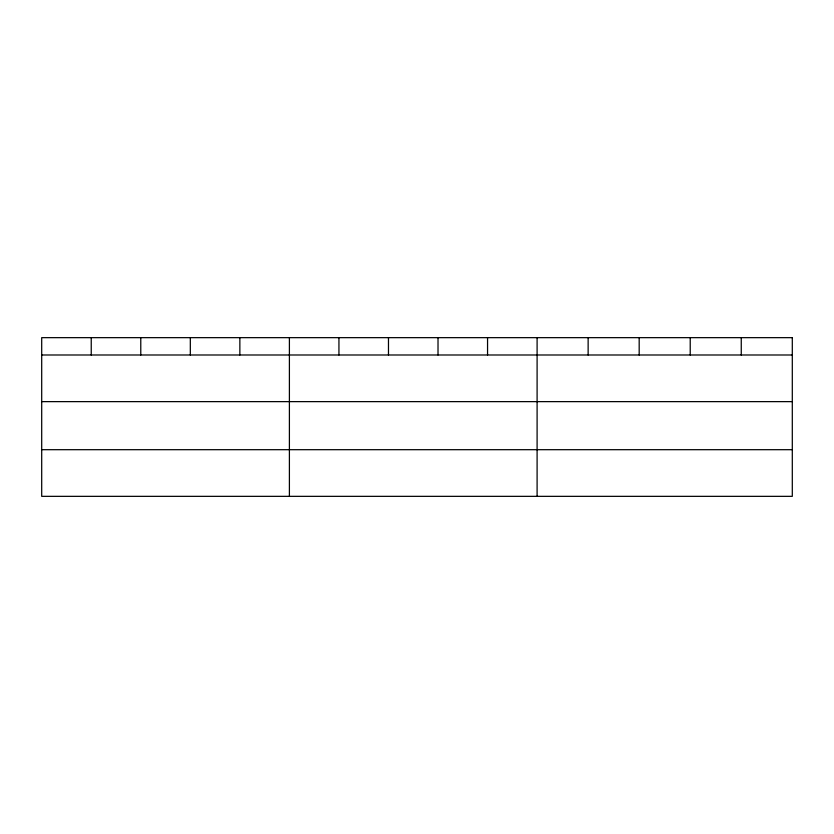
<?xml version="1.0" encoding="UTF-8"?>
<svg xmlns="http://www.w3.org/2000/svg" width="834" height="834" viewBox="0 0 834 834"><rect width="100%" height="100%" fill="white"/><g stroke="black" fill="none" stroke-linecap="round" stroke-linejoin="round"><path stroke-width="1.25" d="M41.7 354.992L792.3 354.992M41.7 401.634L792.3 401.634M41.7 449.693L792.3 449.693M741.259 337.655L741.259 354.992M690.218 337.655L690.218 354.992M639.178 337.655L639.178 354.992M588.137 337.655L588.137 354.992M537.096 337.655L537.096 496.345M487.556 337.655L487.556 354.992M438.017 337.655L438.017 354.992M388.477 337.655L388.477 354.992M338.938 337.655L338.938 354.992M289.398 337.655L289.398 496.345M239.858 337.655L239.858 354.992M190.319 337.655L190.319 354.992M140.779 337.655L140.779 354.992M91.24 337.655L91.24 354.992M792.3 337.655L41.7 337.655L41.7 496.345L792.3 496.345L792.3 337.655"/></g></svg>
